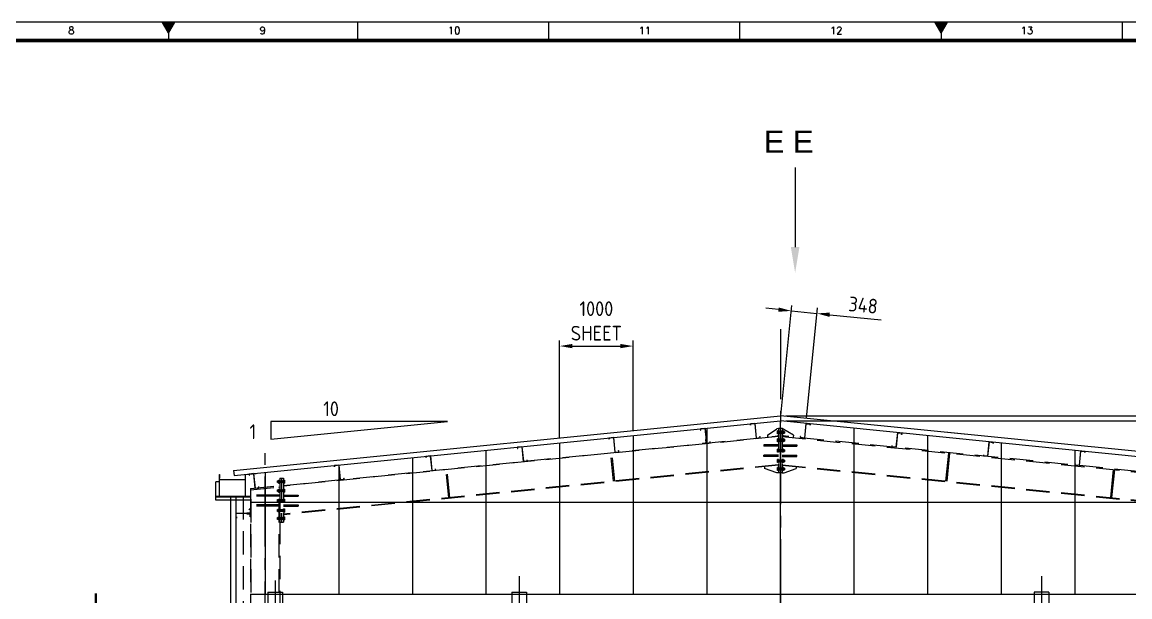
# Model space of a CAD drawing. Header units: millimetres. Extents: x -66 to 3621, y -1 to 3307.
# Drawn here: x 1325 to 1626, y 3148 to 3304.3 of the extents above; entities that cross this region are included whole.
import ezdxf
from ezdxf.enums import TextEntityAlignment as Align

# ---------------------------------------------------------------- set-up
doc = ezdxf.new("R2010")
doc.units = ezdxf.units.MM
doc.linetypes.add('CENTER2', pattern=[28.575, 19.05, -3.175, 3.175, -3.175])
doc.linetypes.add('DASHED2', pattern=[9.525, 6.35, -3.175])
for name, color, linetype in [('BORDER', 6, 'Continuous'), ('MAIN-1', 7, 'Continuous'), ('MAIN-2', 7, 'Continuous')]:
    doc.layers.add(name, color=color, linetype=linetype)
doc.styles.add('ACISOTS', font='isocp.shx')
doc.styles.add('ROMANS', font='romans.shx', dxfattribs={"width": 0.8})
doc.styles.get("Standard").update_dxf_attribs({"font": 'arial.ttf'})
doc.dimstyles.new('ISO-25', dxfattribs={"dimtxt": 4, "dimasz": 3.5, "dimexe": 1.5, "dimexo": 1.5, "dimgap": 1.5, "dimtad": 1, "dimtxsty": 'Standard', "dimcen": 0, "dimadec": 0, "dimazin": 0, "dimtfac": 1, "dimtmove": 0, "dimatfit": 3, "dimfxl": 1, "dimarcsym": 0})

# ---------------------------------------------------------------- blocks, each defined once
blk = doc.blocks.new('A1B')
at = {"layer": 'BORDER'}
for p, q in [((420.5, 587), (418.77, 590)), ((420.5, 590), (420.5, 585)), ((420.5, 587), (422.23, 590)), ((630.5, 587), (628.77, 590)), ((630.5, 590), (630.5, 585)), ((630.5, 587), (632.23, 590)), ((420.5, 588), (420.5, 585))]:
    blk.add_line(p, q, dxfattribs=at)
at = {"layer": 'BORDER', "color": 1}
for p, q in [((471.94, 585), (471.94, 590)), ((523.88, 585), (523.88, 590)), ((575.81, 585), (575.81, 590)), ((679.69, 590), (679.69, 585))]:
    blk.add_line(p, q, dxfattribs=at)
at = {"layer": 'BORDER'}
blk.add_lwpolyline([(837, 3), (837, 590), (3, 590), (3, 3)], close=True, dxfattribs=at)
at = {"layer": 'BORDER', "const_width": 1}
blk.add_lwpolyline([(8, 8), (832, 8), (832, 585), (8, 585)], close=True, dxfattribs=at)
at = {"layer": 'BORDER'}
for points in [[(422.23, 590), (418.77, 590), (420.5, 587)], [(632.23, 590), (628.77, 590), (630.5, 587)]]:
    blk.add_solid(points, dxfattribs=at)
at = {"layer": 'BORDER', "color": 1, "style": 'ROMANS'}
for s, p in [('8', (394.13, 586.75)), ('9', (446.1, 586.75)), ('10', (498.13, 586.75)), ('11', (549.97, 586.75)), ('12', (601.96, 586.75)), ('13', (653.79, 586.75))]:
    blk.add_text(s, height=2, dxfattribs=at).set_placement(p, align=Align.CENTER)
blk = doc.blocks.new('*D6200')
at = {"color": 0, "lineweight": -2}
for p, q in [((1532.55, 3197.28), (1717.8, 3197.28)), ((1716.3, 2980.78), (1716.3, 3193.78)), ((1705.19, 2977.28), (1717.8, 2977.28))]:
    blk.add_line(p, q, dxfattribs=at)
at = {"color": 0}
for points in [[(1716.88, 3193.78), (1715.72, 3193.78), (1716.3, 3197.28)], [(1715.72, 2980.78), (1716.88, 2980.78), (1716.3, 2977.28)]]:
    blk.add_solid(points, dxfattribs=at)
at = {"layer": 'Defpoints', "color": 0}
for p in [(1531.05, 3197.28), (1716.3, 3197.28), (1703.69, 2977.28)]:
    blk.add_point(p, dxfattribs=at)
at = {"color": 0, "insert": (1712.8, 3087.28), "char_height": 4, "attachment_point": 5, "rotation": 90, "style": 'ACISOTS'}
blk.add_mtext('11000', dxfattribs=at)
blk = doc.blocks.new('A$7E9510B2728334')
for p, q in [((50, 50), (0, 50)), ((0, 50), (0, 0)), ((0, 0), (5, 0)), ((5, 0), (5, 40)), ((50, 45), (10, 45)), ((50, 50), (50, 45))]:
    blk.add_line(p, q)
at = {"extrusion": (0, 0, -1)}
blk.add_arc((-10, 40), 5, 0, 90, dxfattribs=at)
blk = doc.blocks.new('A$7E95131432C3')
for p, q in [((0, 4), (0, 0)), ((40, 4), (0, 4)), ((0, 0), (40, 4))]:
    blk.add_line(p, q)
blk = doc.blocks.new('A$7E9510B2D7BB')
at = {"color": 4}
for p, q in [((61, 200), (0, 200)), ((0, 200), (0, 183)), ((0, 183), (1.8, 183)), ((1.8, 183), (1.8, 198.2)), ((59.2, 198.2), (1.8, 198.2)), ((59.2, 198.2), (59.2, 0)), ((61, 200), (61, 1.8)), ((59.2, 0), (114.2, 0)), ((61, 1.8), (112.4, 1.8)), ((112.4, 1.8), (112.4, 17)), ((112.4, 17), (114.2, 17)), ((114.2, 0), (114.2, 17))]:
    blk.add_line(p, q, dxfattribs=at)
blk = doc.blocks.new('A$7E96CE153525B')
blk.add_line((2.34, 0.42), (0, 0.42))
at = {"layer": 'MAIN-1'}
for p, q in [((0.19, 0.78), (0.22, 0.83)), ((0.19, 0.78), (0.19, 0.73)), ((0.19, 0.76), (0.2, 0.77)), ((0.19, 0.75), (0.19, 0.76)), ((0.19, 0.74), (0.19, 0.75)), ((0.19, 0.73), (0.19, 0.74)), ((0.19, 0.73), (0.19, 0.42)), ((0.19, 0.72), (0.19, 0.73)), ((0.19, 0.71), (0.19, 0.72)), ((0.19, 0.7), (0.19, 0.71)), ((0.2, 0.69), (0.19, 0.7)), ((0.19, 0.48), (0.2, 0.5)), ((0.19, 0.46), (0.19, 0.48)), ((0.19, 0.44), (0.19, 0.46)), ((0.19, 0.42), (0.19, 0.44)), ((0.19, 0.4), (0.19, 0.42)), ((0.19, 0.42), (0.19, 0.1)), ((0.19, 0.38), (0.19, 0.4)), ((0.19, 0.36), (0.19, 0.38)), ((0.2, 0.34), (0.19, 0.36)), ((0.19, 0.13), (0.2, 0.14)), ((0.19, 0.12), (0.19, 0.13)), ((0.19, 0.11), (0.19, 0.12)), ((0.19, 0.1), (0.19, 0.11)), ((0.19, 0.1), (0.19, 0.06)), ((0.19, 0.09), (0.19, 0.1)), ((0.19, 0.08), (0.19, 0.09)), ((0.19, 0.07), (0.19, 0.08)), ((0.2, 0.06), (0.19, 0.07)), ((0.22, 0), (0.19, 0.06)), ((0.2, 0.79), (0.21, 0.8)), ((0.2, 0.78), (0.2, 0.79)), ((0.2, 0.77), (0.2, 0.78)), ((0.2, 0.68), (0.2, 0.69)), ((0.2, 0.67), (0.2, 0.68)), ((0.21, 0.66), (0.2, 0.67)), ((0.2, 0.54), (0.21, 0.56)), ((0.2, 0.52), (0.2, 0.54)), ((0.2, 0.5), (0.2, 0.52)), ((0.2, 0.32), (0.2, 0.34)), ((0.2, 0.3), (0.2, 0.32)), ((0.21, 0.27), (0.2, 0.3)), ((0.2, 0.16), (0.21, 0.17)), ((0.2, 0.15), (0.2, 0.16)), ((0.2, 0.14), (0.2, 0.15)), ((0.2, 0.05), (0.2, 0.06)), ((0.2, 0.04), (0.2, 0.05)), ((0.21, 0.03), (0.2, 0.04)), ((0.21, 0.81), (0.22, 0.82)), ((0.21, 0.8), (0.21, 0.81)), ((0.21, 0.65), (0.21, 0.66)), ((0.22, 0.63), (0.21, 0.65)), ((0.21, 0.58), (0.22, 0.6)), ((0.21, 0.56), (0.21, 0.58)), ((0.21, 0.25), (0.21, 0.27)), ((0.22, 0.23), (0.21, 0.25)), ((0.21, 0.19), (0.22, 0.2)), ((0.21, 0.17), (0.21, 0.19)), ((0.21, 0.02), (0.21, 0.03)), ((0.22, 0.01), (0.21, 0.02)), ((0.22, 0.82), (0.22, 0.83)), ((0.48, 0.83), (0.22, 0.83)), ((0.22, 0.62), (0.22, 0.63)), ((0.22, 0.6), (0.22, 0.62)), ((0.48, 0.62), (0.22, 0.62)), ((0.22, 0.21), (0.22, 0.23)), ((0.22, 0.2), (0.22, 0.21)), ((0.48, 0.21), (0.22, 0.21)), ((0.22, 0), (0.22, 0.01)), ((0.48, 0), (0.22, 0)), ((0.48, 0.62), (0.48, 0.83)), ((0.49, 0.75), (0.48, 0.77)), ((0.48, 0.21), (0.48, 0.62)), ((0.48, 0), (0.48, 0.21)), ((0.48, 0.07), (0.49, 0.08)), ((0.49, 0.75), (0.49, 0.75)), ((0.49, 0.75), (0.49, 0.08)), ((0.49, 0.75), (0.49, 0.08)), ((0.49, 0.08), (0.49, 0.08)), ((0.52, 0.66), (0.51, 0.66)), ((0.51, 0.66), (0.51, 0.42)), ((0.51, 0.42), (0.51, 0.18)), ((0.51, 0.18), (0.52, 0.18)), ((0.55, 0.62), (0.52, 0.66)), ((0.52, 0.66), (0.52, 0.18)), ((0.52, 0.18), (0.55, 0.21)), ((2.11, 0.66), (0.55, 0.66)), ((0.55, 0.66), (0.55, 0.18)), ((0.55, 0.18), (2.11, 0.18)), ((1.48, 0.75), (1.51, 0.83)), ((1.48, 0.75), (1.48, 0.09)), ((1.51, 0), (1.48, 0.09)), ((1.49, 0.77), (1.5, 0.78)), ((1.49, 0.76), (1.49, 0.77)), ((1.49, 0.75), (1.49, 0.76)), ((1.49, 0.74), (1.49, 0.75)), ((1.49, 0.73), (1.49, 0.74)), ((1.49, 0.72), (1.49, 0.73)), ((1.49, 0.71), (1.49, 0.72)), ((1.49, 0.7), (1.49, 0.71)), ((1.49, 0.69), (1.49, 0.7)), ((1.49, 0.68), (1.49, 0.69)), ((1.5, 0.67), (1.49, 0.68)), ((1.49, 0.51), (1.5, 0.53)), ((1.49, 0.49), (1.49, 0.51)), ((1.49, 0.47), (1.49, 0.49)), ((1.49, 0.45), (1.49, 0.47)), ((1.49, 0.43), (1.49, 0.45)), ((1.49, 0.41), (1.49, 0.43)), ((1.49, 0.39), (1.49, 0.41)), ((1.49, 0.36), (1.49, 0.39)), ((1.49, 0.34), (1.49, 0.36)), ((1.49, 0.32), (1.49, 0.34)), ((1.5, 0.3), (1.49, 0.32)), ((1.49, 0.15), (1.5, 0.16)), ((1.49, 0.14), (1.49, 0.15)), ((1.49, 0.13), (1.49, 0.14)), ((1.49, 0.12), (1.49, 0.13)), ((1.49, 0.11), (1.49, 0.12)), ((1.49, 0.1), (1.49, 0.11)), ((1.49, 0.09), (1.49, 0.1)), ((1.49, 0.08), (1.49, 0.09)), ((1.49, 0.07), (1.49, 0.08)), ((1.49, 0.06), (1.49, 0.07)), ((1.5, 0.05), (1.49, 0.06)), ((1.5, 0.81), (1.51, 0.82)), ((1.5, 0.8), (1.5, 0.81)), ((1.5, 0.78), (1.5, 0.8)), ((1.5, 0.66), (1.5, 0.67)), ((1.5, 0.65), (1.5, 0.66)), ((1.51, 0.64), (1.5, 0.65)), ((1.5, 0.58), (1.51, 0.6)), ((1.5, 0.55), (1.5, 0.58)), ((1.5, 0.53), (1.5, 0.55)), ((1.5, 0.28), (1.5, 0.3)), ((1.5, 0.26), (1.5, 0.28)), ((1.51, 0.23), (1.5, 0.26)), ((1.5, 0.18), (1.51, 0.2)), ((1.5, 0.17), (1.5, 0.18)), ((1.5, 0.16), (1.5, 0.17)), ((1.5, 0.04), (1.5, 0.05)), ((1.5, 0.02), (1.5, 0.04)), ((1.51, 0.01), (1.5, 0.02)), ((1.51, 0.82), (1.51, 0.83)), ((1.82, 0.83), (1.51, 0.83)), ((1.51, 0.62), (1.51, 0.64)), ((1.51, 0.6), (1.51, 0.62)), ((1.82, 0.62), (1.51, 0.62)), ((1.51, 0.21), (1.51, 0.23)), ((1.82, 0.21), (1.51, 0.21)), ((1.51, 0.2), (1.51, 0.21)), ((1.51, 0), (1.51, 0.01)), ((1.82, 0), (1.51, 0)), ((1.82, 0.83), (1.86, 0.75)), ((1.82, 0.83), (1.83, 0.82)), ((1.83, 0.64), (1.82, 0.62)), ((1.82, 0.62), (1.83, 0.6)), ((1.83, 0.23), (1.82, 0.21)), ((1.82, 0.21), (1.83, 0.2)), ((1.86, 0.09), (1.82, 0)), ((1.83, 0.01), (1.82, 0)), ((1.83, 0.82), (1.83, 0.81)), ((1.83, 0.81), (1.83, 0.8)), ((1.83, 0.8), (1.84, 0.78)), ((1.84, 0.67), (1.83, 0.66)), ((1.83, 0.66), (1.83, 0.65)), ((1.83, 0.65), (1.83, 0.64)), ((1.83, 0.6), (1.83, 0.58)), ((1.83, 0.58), (1.83, 0.55)), ((1.83, 0.55), (1.84, 0.53)), ((1.84, 0.3), (1.83, 0.28)), ((1.83, 0.28), (1.83, 0.26)), ((1.83, 0.26), (1.83, 0.23)), ((1.83, 0.2), (1.83, 0.18)), ((1.83, 0.18), (1.83, 0.17)), ((1.83, 0.17), (1.84, 0.16)), ((1.84, 0.05), (1.83, 0.04)), ((1.83, 0.04), (1.83, 0.02)), ((1.83, 0.02), (1.83, 0.01)), ((1.84, 0.78), (1.84, 0.77)), ((1.84, 0.77), (1.84, 0.76)), ((1.84, 0.76), (1.84, 0.75)), ((1.84, 0.75), (1.84, 0.74)), ((1.84, 0.74), (1.84, 0.73)), ((1.84, 0.73), (1.84, 0.72)), ((1.84, 0.72), (1.84, 0.71)), ((1.84, 0.71), (1.84, 0.7)), ((1.84, 0.7), (1.84, 0.69)), ((1.84, 0.69), (1.84, 0.68)), ((1.84, 0.68), (1.84, 0.67)), ((1.84, 0.53), (1.84, 0.51)), ((1.84, 0.51), (1.84, 0.49)), ((1.84, 0.49), (1.84, 0.47)), ((1.84, 0.47), (1.84, 0.45)), ((1.84, 0.45), (1.84, 0.43)), ((1.84, 0.43), (1.84, 0.41)), ((1.84, 0.41), (1.84, 0.39)), ((1.84, 0.39), (1.84, 0.36)), ((1.84, 0.36), (1.84, 0.34)), ((1.84, 0.34), (1.84, 0.32)), ((1.84, 0.32), (1.84, 0.3)), ((1.84, 0.16), (1.84, 0.15)), ((1.84, 0.15), (1.84, 0.14)), ((1.84, 0.14), (1.84, 0.13)), ((1.84, 0.13), (1.84, 0.12)), ((1.84, 0.12), (1.84, 0.11)), ((1.84, 0.11), (1.84, 0.1)), ((1.84, 0.1), (1.84, 0.09)), ((1.84, 0.09), (1.84, 0.08)), ((1.84, 0.08), (1.84, 0.07)), ((1.84, 0.07), (1.84, 0.06)), ((1.84, 0.06), (1.84, 0.05)), ((1.86, 0.09), (1.86, 0.75)), ((2.15, 0.62), (2.11, 0.66)), ((2.11, 0.66), (2.11, 0.18)), ((2.11, 0.18), (2.15, 0.21)), ((2.15, 0.62), (2.15, 0.21))]:
    blk.add_line(p, q, dxfattribs=at)
for centre, start, end in [((0.51, 0.67), 180, 270), ((0.51, 0.16), 90, 180)]:
    blk.add_arc(centre, 0.016, start, end, dxfattribs=at)
at = {"layer": 'MAIN-2'}
for p, q in [((0.2, 0.77), (0.19, 0.76)), ((0.19, 0.76), (0.19, 0.75)), ((0.19, 0.75), (0.19, 0.74)), ((0.19, 0.74), (0.19, 0.73)), ((0.19, 0.73), (0.19, 0.72)), ((0.19, 0.72), (0.19, 0.71)), ((0.19, 0.71), (0.19, 0.7)), ((0.19, 0.7), (0.2, 0.69)), ((0.2, 0.5), (0.19, 0.48)), ((0.19, 0.48), (0.19, 0.46)), ((0.19, 0.46), (0.19, 0.44)), ((0.19, 0.44), (0.19, 0.42)), ((0.19, 0.42), (0.19, 0.4)), ((0.19, 0.4), (0.19, 0.38)), ((0.19, 0.38), (0.19, 0.36)), ((0.19, 0.36), (0.2, 0.34)), ((0.2, 0.14), (0.19, 0.13)), ((0.19, 0.13), (0.19, 0.12)), ((0.19, 0.12), (0.19, 0.11)), ((0.19, 0.11), (0.19, 0.1)), ((0.19, 0.1), (0.19, 0.09)), ((0.19, 0.09), (0.19, 0.08)), ((0.19, 0.08), (0.19, 0.07)), ((0.19, 0.07), (0.2, 0.06)), ((0.21, 0.8), (0.2, 0.79)), ((0.2, 0.79), (0.2, 0.78)), ((0.2, 0.78), (0.2, 0.77)), ((0.2, 0.69), (0.2, 0.68)), ((0.2, 0.68), (0.2, 0.67)), ((0.2, 0.67), (0.21, 0.66)), ((0.21, 0.56), (0.2, 0.54)), ((0.2, 0.54), (0.2, 0.52)), ((0.2, 0.52), (0.2, 0.5)), ((0.2, 0.34), (0.2, 0.32)), ((0.2, 0.32), (0.2, 0.3)), ((0.2, 0.3), (0.21, 0.27)), ((0.21, 0.17), (0.2, 0.16)), ((0.2, 0.16), (0.2, 0.15)), ((0.2, 0.15), (0.2, 0.14)), ((0.2, 0.06), (0.2, 0.05)), ((0.2, 0.05), (0.2, 0.04)), ((0.2, 0.04), (0.21, 0.03)), ((0.22, 0.82), (0.21, 0.81)), ((0.21, 0.81), (0.21, 0.8)), ((0.21, 0.66), (0.21, 0.65)), ((0.21, 0.65), (0.22, 0.63)), ((0.22, 0.6), (0.21, 0.58)), ((0.21, 0.58), (0.21, 0.56)), ((0.21, 0.27), (0.21, 0.25)), ((0.21, 0.25), (0.22, 0.23)), ((0.22, 0.2), (0.21, 0.19)), ((0.21, 0.19), (0.21, 0.17)), ((0.21, 0.03), (0.21, 0.02)), ((0.21, 0.02), (0.22, 0.01)), ((0.22, 0.83), (0.22, 0.82)), ((0.22, 0.63), (0.22, 0.62)), ((0.22, 0.62), (0.22, 0.6)), ((0.48, 0.62), (0.22, 0.62)), ((0.22, 0.23), (0.22, 0.21)), ((0.22, 0.21), (0.22, 0.2)), ((0.48, 0.21), (0.22, 0.21)), ((0.22, 0.01), (0.22, 0)), ((0.49, 0.08), (0.49, 0.75)), ((0.51, 0.42), (0.51, 0.66)), ((0.51, 0.18), (0.51, 0.42)), ((0.52, 0.18), (0.52, 0.66)), ((1.48, 0.66), (1.51, 0.62)), ((1.51, 0.21), (1.48, 0.18)), ((1.5, 0.78), (1.49, 0.77)), ((1.49, 0.77), (1.49, 0.76)), ((1.49, 0.76), (1.49, 0.75)), ((1.49, 0.75), (1.49, 0.74)), ((1.49, 0.74), (1.49, 0.73)), ((1.49, 0.73), (1.49, 0.72)), ((1.49, 0.72), (1.49, 0.71)), ((1.49, 0.71), (1.49, 0.7)), ((1.49, 0.7), (1.49, 0.69)), ((1.49, 0.69), (1.49, 0.68)), ((1.49, 0.68), (1.5, 0.67)), ((1.5, 0.53), (1.49, 0.51)), ((1.49, 0.51), (1.49, 0.49)), ((1.49, 0.49), (1.49, 0.47)), ((1.49, 0.47), (1.49, 0.45)), ((1.49, 0.45), (1.49, 0.43)), ((1.49, 0.43), (1.49, 0.41)), ((1.49, 0.41), (1.49, 0.39)), ((1.49, 0.39), (1.49, 0.36)), ((1.49, 0.36), (1.49, 0.34)), ((1.49, 0.34), (1.49, 0.32)), ((1.49, 0.32), (1.5, 0.3)), ((1.5, 0.16), (1.49, 0.15)), ((1.49, 0.15), (1.49, 0.14)), ((1.49, 0.14), (1.49, 0.13)), ((1.49, 0.13), (1.49, 0.12)), ((1.49, 0.12), (1.49, 0.11)), ((1.49, 0.11), (1.49, 0.1)), ((1.49, 0.1), (1.49, 0.09)), ((1.49, 0.09), (1.49, 0.08)), ((1.49, 0.08), (1.49, 0.07)), ((1.49, 0.07), (1.49, 0.06)), ((1.49, 0.06), (1.5, 0.05)), ((1.51, 0.82), (1.5, 0.81)), ((1.5, 0.81), (1.5, 0.8)), ((1.5, 0.8), (1.5, 0.78)), ((1.5, 0.67), (1.5, 0.66)), ((1.5, 0.66), (1.5, 0.65)), ((1.5, 0.65), (1.51, 0.64)), ((1.51, 0.6), (1.5, 0.58)), ((1.5, 0.58), (1.5, 0.55)), ((1.5, 0.55), (1.5, 0.53)), ((1.5, 0.3), (1.5, 0.28)), ((1.5, 0.28), (1.5, 0.26)), ((1.5, 0.26), (1.51, 0.23)), ((1.51, 0.2), (1.5, 0.18)), ((1.5, 0.18), (1.5, 0.17)), ((1.5, 0.17), (1.5, 0.16)), ((1.5, 0.05), (1.5, 0.04)), ((1.5, 0.04), (1.5, 0.02)), ((1.5, 0.02), (1.51, 0.01)), ((1.51, 0.83), (1.51, 0.82)), ((1.51, 0.64), (1.51, 0.62)), ((1.51, 0.62), (1.82, 0.62)), ((1.51, 0.62), (1.51, 0.21)), ((1.51, 0.62), (1.51, 0.6)), ((1.51, 0.21), (1.51, 0.62)), ((1.82, 0.62), (1.51, 0.62)), ((1.51, 0.23), (1.51, 0.21)), ((1.82, 0.21), (1.51, 0.21)), ((1.51, 0.21), (1.51, 0.2)), ((1.82, 0.21), (1.51, 0.21)), ((1.51, 0.01), (1.51, 0)), ((1.83, 0.82), (1.82, 0.83)), ((1.82, 0.62), (1.86, 0.66)), ((1.82, 0.62), (1.83, 0.64)), ((1.82, 0.62), (1.82, 0.21)), ((1.83, 0.6), (1.82, 0.62)), ((1.82, 0.21), (1.82, 0.62)), ((1.82, 0.21), (1.83, 0.23)), ((1.86, 0.18), (1.82, 0.21)), ((1.83, 0.2), (1.82, 0.21)), ((1.82, 0), (1.83, 0.01)), ((1.83, 0.81), (1.83, 0.82)), ((1.83, 0.8), (1.83, 0.81)), ((1.84, 0.78), (1.83, 0.8)), ((1.83, 0.66), (1.84, 0.67)), ((1.83, 0.65), (1.83, 0.66)), ((1.83, 0.64), (1.83, 0.65)), ((1.83, 0.58), (1.83, 0.6)), ((1.83, 0.55), (1.83, 0.58)), ((1.84, 0.53), (1.83, 0.55)), ((1.83, 0.28), (1.84, 0.3)), ((1.83, 0.26), (1.83, 0.28)), ((1.83, 0.23), (1.83, 0.26)), ((1.83, 0.18), (1.83, 0.2)), ((1.83, 0.17), (1.83, 0.18)), ((1.84, 0.16), (1.83, 0.17)), ((1.83, 0.04), (1.84, 0.05)), ((1.83, 0.02), (1.83, 0.04)), ((1.83, 0.01), (1.83, 0.02)), ((1.84, 0.77), (1.84, 0.78)), ((1.84, 0.76), (1.84, 0.77)), ((1.84, 0.75), (1.84, 0.76)), ((1.84, 0.74), (1.84, 0.75)), ((1.84, 0.73), (1.84, 0.74)), ((1.84, 0.72), (1.84, 0.73)), ((1.84, 0.71), (1.84, 0.72)), ((1.84, 0.7), (1.84, 0.71)), ((1.84, 0.69), (1.84, 0.7)), ((1.84, 0.68), (1.84, 0.69)), ((1.84, 0.67), (1.84, 0.68)), ((1.84, 0.51), (1.84, 0.53)), ((1.84, 0.49), (1.84, 0.51)), ((1.84, 0.47), (1.84, 0.49)), ((1.84, 0.45), (1.84, 0.47)), ((1.84, 0.43), (1.84, 0.45)), ((1.84, 0.41), (1.84, 0.43)), ((1.84, 0.39), (1.84, 0.41)), ((1.84, 0.36), (1.84, 0.39)), ((1.84, 0.34), (1.84, 0.36)), ((1.84, 0.32), (1.84, 0.34)), ((1.84, 0.3), (1.84, 0.32)), ((1.84, 0.15), (1.84, 0.16)), ((1.84, 0.14), (1.84, 0.15)), ((1.84, 0.13), (1.84, 0.14)), ((1.84, 0.12), (1.84, 0.13)), ((1.84, 0.11), (1.84, 0.12)), ((1.84, 0.1), (1.84, 0.11)), ((1.84, 0.09), (1.84, 0.1)), ((1.84, 0.08), (1.84, 0.09)), ((1.84, 0.07), (1.84, 0.08)), ((1.84, 0.06), (1.84, 0.07)), ((1.84, 0.05), (1.84, 0.06)), ((2.11, 0.18), (2.11, 0.66))]:
    blk.add_line(p, q, dxfattribs=at)
blk = doc.blocks.new('A$7E96CD2D2E318')
for p, q in [((0, 1), (0, 0)), ((0, 1), (0.12, 1)), ((0, 0), (1, 0)), ((0.12, 1), (0.12, 0.12)), ((1, 0.12), (0.12, 0.12)), ((1, 0), (1, 0.12))]:
    blk.add_line(p, q)
blk = doc.blocks.new('*D6211')
at = {"color": 0, "lineweight": -2}
for p, q in [((1531.2, 3197.36), (1534.19, 3227.29)), ((1530.56, 3226.15), (1527.08, 3226.5)), ((1534.04, 3225.8), (1540.97, 3225.11)), ((1538.13, 3196.66), (1541.12, 3226.6)), ((1544.46, 3224.76), (1558.49, 3223.36))]:
    blk.add_line(p, q, dxfattribs=at)
at = {"color": 0}
for points in [[(1530.5, 3225.57), (1530.62, 3226.73), (1534.04, 3225.8)], [(1544.51, 3225.34), (1544.4, 3224.18), (1540.97, 3225.11)]]:
    blk.add_solid(points, dxfattribs=at)
at = {"layer": 'Defpoints', "color": 0}
for p in [(1540.97, 3225.11), (1531.05, 3195.86), (1537.98, 3195.17)]:
    blk.add_point(p, dxfattribs=at)
at = {"color": 0, "insert": (1553.56, 3227.37), "char_height": 4, "attachment_point": 5, "rotation": 354.294, "style": 'ACISOTS'}
blk.add_mtext('348', dxfattribs=at)
blk = doc.blocks.new('A$7E96AC101B69')
blk.add_line((0, 1.17), (21.66, 1.17))
blk.add_solid([(21.66, 0), (21.66, 2.33), (28.66, 1.17)])
blk = doc.blocks.new('*D6213')
at = {"color": 0, "lineweight": -2}
for p, q in [((1532.55, 3195.86), (1703.77, 3195.86)), ((1702.27, 3152.28), (1702.27, 3192.36)), ((1676.36, 3148.78), (1703.77, 3148.78))]:
    blk.add_line(p, q, dxfattribs=at)
at = {"color": 0}
for points in [[(1702.86, 3192.36), (1701.69, 3192.36), (1702.27, 3195.86)], [(1701.69, 3152.28), (1702.86, 3152.28), (1702.27, 3148.78)]]:
    blk.add_solid(points, dxfattribs=at)
at = {"layer": 'Defpoints', "color": 0}
for p in [(1531.05, 3195.86), (1702.27, 3195.86), (1674.86, 3148.78)]:
    blk.add_point(p, dxfattribs=at)
at = {"color": 0, "insert": (1698.77, 3172.32), "char_height": 4, "attachment_point": 5, "rotation": 90, "style": 'ACISOTS'}
blk.add_mtext('2354 SHEET', dxfattribs=at)
blk = doc.blocks.new('*D6214')
at = {"color": 0, "lineweight": -2}
for p, q in [((1471.05, 3191.37), (1471.05, 3217.74)), ((1474.55, 3216.24), (1487.55, 3216.24)), ((1491.05, 3193.37), (1491.05, 3217.74))]:
    blk.add_line(p, q, dxfattribs=at)
at = {"color": 0}
for points in [[(1474.55, 3216.82), (1474.55, 3215.65), (1471.05, 3216.24)], [(1487.55, 3215.65), (1487.55, 3216.82), (1491.05, 3216.24)]]:
    blk.add_solid(points, dxfattribs=at)
at = {"layer": 'Defpoints', "color": 0}
for p in [(1491.05, 3216.24), (1491.05, 3191.87), (1471.05, 3189.87)]:
    blk.add_point(p, dxfattribs=at)
at = {"color": 0, "insert": (1481.05, 3223.07), "char_height": 4, "attachment_point": 5, "style": 'ACISOTS'}
blk.add_mtext('1000\\PSHEET', dxfattribs=at)

msp = doc.modelspace()

# ---------------------------------------------------------------- linework, layer by layer
at = {"linetype": 'CENTER2'}
for p, q in [((1531.04978, 3220.83913), (1531.04978, 2953.71577)), ((1531.04978, 2974.42961), (1531.04978, 3160.60529))]:
    msp.add_line(p, q, dxfattribs=at)
for p, q in [((1382.47463, 3182.41994), (1531.04978, 3197.27745)), ((1679.62492, 3182.41994), (1531.04978, 3197.27745)), ((1591.04978, 3191.27745), (1531.04978, 3197.27745)), ((1382.61309, 3181.03401), (1531.04978, 3195.86351)), ((1679.48646, 3181.03401), (1531.04978, 3195.86351)), ((1576.04472, 3179.52371), (1576.80254, 3187.10183)), ((1576.36314, 3179.49187), (1577.12095, 3187.06999)), ((1382.47463, 3182.41994), (1382.61309, 3181.03401)), ((1620.8413, 3175.04405), (1621.59911, 3182.62218)), ((1621.15971, 3175.01221), (1621.91752, 3182.59034)), ((1377.62113, 3174.28923), (1377.62113, 3179.28923)), ((1378.62113, 3179.28923), (1377.62113, 3179.28923)), ((1378.62113, 3181.31923), (1378.72113, 3181.31923)), ((1378.62113, 3175.28923), (1378.62113, 3181.31923)), ((1378.62113, 3180.31923), (1378.72113, 3180.31923)), ((1378.67113, 3175.33923), (1378.67113, 3181.26923)), ((1385.57113, 3179.86245), (1378.67113, 3179.86245)), ((1385.57113, 3179.81245), (1378.67113, 3179.81245)), ((1378.72113, 3180.31923), (1378.72113, 3181.31923)), ((1385.57113, 3181.31923), (1388.59606, 3181.62143)), ((1385.57113, 3181.31923), (1385.57113, 3175.33923)), ((1385.62113, 3181.27398), (1388.60103, 3181.57168)), ((1385.62113, 3181.27398), (1385.62113, 3175.28923)), ((1388.59606, 3181.62143), (1388.60103, 3181.57168)), ((1387.06978, 3175.28923), (1377.62113, 3175.28923)), ((1387.06978, 3175.28923), (1377.62113, 3175.28923)), ((1387.06978, 3175.16923), (1377.62113, 3175.16923)), ((1387.0747, 3174.28923), (1377.62113, 3174.28923)), ((1385.62113, 3175.28923), (1378.62113, 3175.28923)), ((1378.67113, 3175.38923), (1378.67113, 3175.33923)), ((1378.67113, 3175.33923), (1385.57113, 3175.33923)), ((1381.66978, 3175.28923), (1381.66978, 2977.27745)), ((1381.66978, 3175.28923), (1381.66978, 2977.27745)), ((1382.56842, 3175.38923), (1385.57113, 3175.38923)), ((1382.56842, 3175.38923), (1382.56842, 3175.33923)), ((1383.06978, 3175.34935), (1383.06978, 2977.27745)), ((1385.57113, 3175.38923), (1385.57113, 3175.33923)), ((1387.06978, 3173.77745), (1674.85778, 3173.77745)), ((1393.77978, 3152.45143), (1393.77978, 3142.10347)), ((1460.04978, 3153.67597), (1460.04978, 3140.10347)), ((1602.04978, 3153.67597), (1602.04978, 3140.10347)), ((1387.06978, 3148.77745), (1674.85778, 3148.77745)), ((1391.77978, 3149.27745), (1391.77978, 3145.27745)), ((1391.77978, 3149.27745), (1395.77978, 3149.27745)), ((1395.77978, 3149.27745), (1395.77978, 3145.27745)), ((1458.04978, 3149.27745), (1458.04978, 3145.27745)), ((1458.04978, 3149.27745), (1462.04978, 3149.27745)), ((1462.04978, 3149.27745), (1462.04978, 3145.27745)), ((1604.04978, 3149.27745), (1600.04978, 3149.27745)), ((1600.04978, 3149.27745), (1600.04978, 3145.27745)), ((1604.04978, 3149.27745), (1604.04978, 3145.27745))]:
    msp.add_line(p, q)
at = {"color": 4}
for p, q in [((1511.04978, 3193.86542), (1511.04978, 3148.77745)), ((1531.04978, 3148.77745), (1531.04978, 3195.86351)), ((1551.04978, 3193.86542), (1551.04978, 3148.77745)), ((1491.04978, 3191.86733), (1491.04978, 3148.77745)), ((1571.04978, 3191.86733), (1571.04978, 3148.77745)), ((1451.04978, 3187.87115), (1451.04978, 3148.77745)), ((1471.04978, 3189.86924), (1471.04978, 3148.77745)), ((1591.04978, 3189.86924), (1591.04978, 3148.77745)), ((1611.04978, 3187.87115), (1611.04978, 3148.77745)), ((1431.04978, 3185.87306), (1431.04978, 3148.77745)), ((1391.04978, 3181.87687), (1391.04978, 3148.77745)), ((1411.04978, 3183.87497), (1411.04978, 3148.77745))]:
    msp.add_line(p, q, dxfattribs=at)
at = {"color": 2, "linetype": 'DASHED2'}
for p, q in [((1527.51489, 3191.99294), (1530.05226, 3193.74389)), ((1530.54978, 3193.79365), (1530.05226, 3193.74389)), ((1530.54978, 3193.79365), (1530.54978, 3181.80035)), ((1531.54978, 3193.79365), (1530.54978, 3193.79365)), ((1531.54978, 3193.79365), (1530.54978, 3193.79365)), ((1534.5856, 3192.0023), (1531.54978, 3193.79365)), ((1531.54978, 3193.79365), (1531.54978, 3181.80035)), ((1396.02978, 3178.35448), (1530.54978, 3191.79365)), ((1530.54978, 3191.62711), (1396.02978, 3178.17511)), ((1527.51489, 3191.99294), (1527.56464, 3191.49542)), ((1530.31097, 3191.78125), (1530.54978, 3192.04513)), ((1531.04978, 3193.35513), (1531.04978, 3180.96453)), ((1531.78859, 3191.78125), (1531.54978, 3192.04513)), ((1666.06978, 3178.35448), (1531.54978, 3191.79365)), ((1531.54978, 3191.62711), (1666.06978, 3178.17511)), ((1534.5856, 3192.0023), (1534.53585, 3191.50478)), ((1526.54978, 3189.37363), (1526.54978, 3189.05363)), ((1530.54978, 3189.37363), (1526.54978, 3189.37363)), ((1530.54978, 3189.05363), (1526.54978, 3189.05363)), ((1531.54978, 3189.37363), (1535.54978, 3189.37363)), ((1531.54978, 3189.05363), (1535.54978, 3189.05363)), ((1535.54978, 3189.37363), (1535.54978, 3189.05363)), ((1485.73642, 3179.49187), (1484.97861, 3187.06999)), ((1486.05483, 3179.52371), (1485.29702, 3187.10183)), ((1526.54978, 3186.22668), (1526.54978, 3186.54668)), ((1530.54978, 3186.54668), (1526.54978, 3186.54668)), ((1530.54978, 3186.22668), (1526.54978, 3186.22668)), ((1531.54978, 3186.54668), (1535.54978, 3186.54668)), ((1531.54978, 3186.22668), (1535.54978, 3186.22668)), ((1535.54978, 3186.22668), (1535.54978, 3186.54668)), ((1530.54978, 3183.97321), (1396.02978, 3170.52121)), ((1530.54978, 3183.80035), (1396.02978, 3170.34835)), ((1440.93984, 3175.01221), (1440.18203, 3182.59034)), ((1441.25826, 3175.04405), (1440.50044, 3182.62218)), ((1526.72309, 3183.41768), (1526.72309, 3182.91768)), ((1530.04978, 3181.80035), (1526.72309, 3182.91768)), ((1530.54978, 3181.80035), (1530.04978, 3181.80035)), ((1531.54978, 3181.80035), (1530.54978, 3181.80035)), ((1531.54978, 3183.97321), (1666.06978, 3170.52121)), ((1531.54978, 3183.80035), (1666.06978, 3170.34835)), ((1531.54978, 3181.80035), (1532.04978, 3181.80035)), ((1532.04978, 3181.80035), (1535.37646, 3182.91768)), ((1535.37646, 3183.41768), (1535.37646, 3182.91768)), ((1395.02978, 3180.3546), (1396.02978, 3180.3546)), ((1395.02978, 3180.3546), (1395.02978, 3166.96272)), ((1395.52978, 3180.3546), (1395.52978, 3168.34835)), ((1396.02978, 3180.3546), (1396.02978, 3168.34835)), ((1387.06978, 3177.45934), (1395.02978, 3178.25458)), ((1387.06978, 3177.13774), (1395.02978, 3177.93299)), ((1387.06978, 3177.45934), (1387.06978, 2977.77745)), ((1387.24178, 2977.77745), (1387.24178, 3177.15493)), ((1395.02978, 3175.72715), (1387.24178, 3175.72715)), ((1394.68378, 3178.22001), (1394.68378, 3178.22013)), ((1394.85778, 2977.77745), (1394.85778, 3177.9158)), ((1395.02978, 3178.25458), (1395.02978, 2977.77745)), ((1396.02978, 3175.72715), (1400.02978, 3175.72715)), ((1400.02978, 3175.72715), (1400.02978, 3175.40715)), ((1385.06978, 3175.38923), (1385.06978, 2977.27745)), ((1395.02978, 3175.40715), (1387.24178, 3175.40715)), ((1395.02978, 3173.02986), (1387.24178, 3173.02986)), ((1395.02978, 3172.70986), (1387.24178, 3172.70986)), ((1396.02978, 3175.40715), (1400.02978, 3175.40715)), ((1396.02978, 3173.02986), (1400.02978, 3173.02986)), ((1396.02978, 3172.70986), (1400.02978, 3172.70986)), ((1400.02978, 3173.02986), (1400.02978, 3172.70986)), ((1395.02978, 3168.34835), (1396.02978, 3168.34835))]:
    msp.add_line(p, q, dxfattribs=at)
at = {"color": 3, "linetype": 'CENTER2'}
msp.add_line((1391.04978, 2961.72663), (1391.04978, 3187.30137), dxfattribs=at)

# ---------------------------------------------------------------- block references
msp.add_blockref('A1B', (944.2595, 2714.33669))
at = {"xscale": -1, "rotation": 89.9999999999997}
msp.add_blockref('A$7E96AC101B69', (1536.23686, 3264.79873), dxfattribs=at)
at = {"xscale": 1.2, "yscale": 1.2, "zscale": 1.2}
msp.add_blockref('A$7E95131432C3', (1392.63107, 3190.91726), dxfattribs=at)
at = {"yscale": 0.02, "zscale": 0.02}
for name, p, xscale, rotation in [('A$7E9510B2D7BB', (1509.75862, 3189.71652), 0.02, 5.710593341966618), ('A$7E9510B2728334', (1509.9417, 3189.73483), -0.02, 275.7105931042953), ('A$7E9510B2D7BB', (1563.67384, 3188.58414), -0.02, 354.2894076758578), ('A$7E9510B2D7BB', (1460.00629, 3184.74603), 0.02, 5.710593341966618), ('A$7E9510B2D7BB', (1588.54994, 3186.09818), -0.02, 354.2894076758578), ('A$7E9510B2D7BB', (1613.42618, 3183.61371), -0.02, 354.2894076758578), ('A$7E9510B2D7BB', (1435.13012, 3182.26079), 0.02, 5.710593341966618), ('A$7E9510B2D7BB', (1410.25396, 3179.77555), 0.02, 5.710593341966618), ('A$7E9510B2D7BB', (1387.06978, 3169.57737), 0.02, 90.00000000000001)]:
    msp.add_blockref(name, p, dxfattribs=dict(at, xscale=xscale, rotation=rotation))
at = {"color": 2, "linetype": 'DASHED2', "yscale": 0.02, "zscale": 0.02}
for p, xscale, rotation in [((1523.30188, 3191.06933), 0.02, 5.710593341966618), ((1538.79767, 3191.06933), -0.02, 354.2894066580334), ((1484.88151, 3187.23029), 0.02, 5.710593341966618), ((1387.08571, 3177.46084), 0.02, 5.710592324142199)]:
    msp.add_blockref('A$7E9510B2D7BB', p, dxfattribs=dict(at, xscale=xscale, rotation=rotation))
at = {"color": 2, "linetype": 'DASHED2'}
for p in [(1530.05768, 3192.37795), (1530.05768, 3190.21142), (1530.05768, 3187.38447), (1530.05768, 3184.55751), (1530.05768, 3182.38466)]:
    msp.add_blockref('A$7E96CE153525B', p, dxfattribs=at)
at = {"color": 2, "linetype": 'DASHED2', "xscale": -1}
for p in [(1396.52187, 3178.93879), (1396.52187, 3176.50011), (1396.52187, 3173.80281), (1396.52187, 3171.10551), (1396.52187, 3168.93266)]:
    msp.add_blockref('A$7E96CE153525B', p, dxfattribs=at)
at = {"color": 2, "linetype": 'DASHED2', "rotation": 180}
msp.add_blockref('A$7E96CD2D2E318', (1387.06978, 3170.76137), dxfattribs=at)

# ---------------------------------------------------------------- texts
at = {"color": 130}
msp.add_text('E E', height=6, dxfattribs=at).set_placement((1526.55483, 3271.84257), align=Align.MIDDLE_LEFT)
at = {"char_height": 4, "attachment_point": 5, "style": 'ACISOTS'}
for s, insert in [('10', (1408.95662, 3199.19045)), ('1', (1387.69279, 3192.9454))]:
    msp.add_mtext(s, dxfattribs=dict(at, insert=insert))
at = {"insert": (1337.43378, 3107.55052), "char_height": 6, "attachment_point": 5, "rotation": 90}
msp.add_mtext('STORAGE FOR\\PFINISHED MATERIAL', dxfattribs=at)

# ---------------------------------------------------------------- dimensions: what is measured, and where the dimension line sits
dim = msp.add_aligned_dim(p1=(1531.04978, 3195.86351), p2=(1537.98174, 3195.17087), distance=30.08599, dimstyle='ISO-25', override={"dimtxt": 4, "dimdec": 0, "dimlfac": 50, "dimtxsty": 'ACISOTS'})
dim.commit()
dim.dimension.update_dxf_attribs({"geometry": '*D6211', "text_midpoint": (1553.56007, 3227.36753)})
dim = msp.add_linear_dim(base=(1491.04978, 3216.23623), p1=(1471.04978, 3189.86924), p2=(1491.04978, 3191.86733), text='<>\\PSHEET', dimstyle='ISO-25', override={"dimtxt": 4, "dimdec": 0, "dimlfac": 50, "dimtxsty": 'ACISOTS'})
dim.commit()
dim.dimension.update_dxf_attribs({"geometry": '*D6214', "text_midpoint": (1481.04978, 3223.06956)})
dim = msp.add_linear_dim(base=(1716.29916, 3197.27745), p1=(1703.69449, 2977.27745), p2=(1531.04978, 3197.27745), angle=90, dimstyle='ISO-25', override={"dimtxt": 4, "dimlfac": 50, "dimtxsty": 'ACISOTS'})
dim.commit()
dim.dimension.update_dxf_attribs({"geometry": '*D6200', "text_midpoint": (1716.29916, 3087.27745), "dimtype": 160})
dim = msp.add_linear_dim(base=(1702.2736, 3195.86351), p1=(1674.85778, 3148.77745), p2=(1531.04978, 3195.86351), angle=90, text='<> SHEET', dimstyle='ISO-25', override={"dimtxt": 4, "dimdec": 0, "dimlfac": 50, "dimtxsty": 'ACISOTS'})
dim.commit()
dim.dimension.update_dxf_attribs({"geometry": '*D6213', "text_midpoint": (1698.77321, 3172.32048)})

doc.saveas('drawing.dxf')
